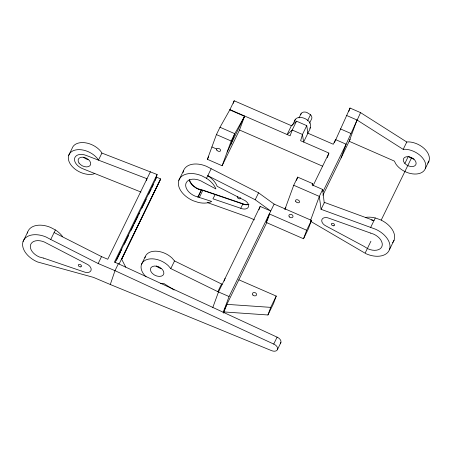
<?xml version="1.0" encoding="UTF-8"?>
<svg xmlns="http://www.w3.org/2000/svg" width="452" height="452" viewBox="0 0 452 452"><rect width="100%" height="100%" fill="white"/><g stroke="black" fill="none" stroke-linecap="round" stroke-linejoin="round"><path stroke-width="0.68" d="M294.715 121.181L295.122 119.791A8.554 5.503 26 0 1 299.173 117.475L301.168 117.497A8.554 5.503 26 0 1 307.219 119.933C312.456 123.198 310.919 128.775 307.705 133.001M155.245 180.139L157.121 174.512L101.909 153.07L101.48 152.29A17.103 11.006 26 0 0 85.123 142.759A17.103 11.006 26 0 0 72.139 148.324L68.698 155.386M280.901 342.514L277.534 349.424A5.345 3.441 26 0 1 271.511 350.616L110.288 284.506L114.989 270.663L118.356 263.748L277.104 337.158A5.345 3.441 26 0 1 280.449 343.288M146.335 180.721L147.007 178.738L86.603 155.584A10.549 6.791 26 0 0 74.721 157.934A10.549 6.791 26 0 0 82.224 168.506L141.001 192.06M115.028 262.635L156.68 177.195L160.596 178.902L121.515 259.73M268.053 218.412L269.177 215.333M244.656 116.034L239.532 130.018L222.13 165.743L207.383 159.319L216.429 134.589L220.005 127.261L229.802 109.881L234.204 100.779L291.404 125.696L296.529 121.192L306.761 125.65L307.919 133.204L303.614 142.03L302.461 134.481L306.761 125.65M233.277 103.327L234.204 100.779M222.13 165.743L231.187 141.018L234.763 133.685L244.555 116.305L229.802 109.881M230.735 144.691L234.763 133.685L220.005 127.261M212.813 307.467L218.502 291.935L260.182 206.417L270.748 211.016L255.205 199.744L207.784 175.692A20.396 13.125 26 0 1 217.192 186.337L245.165 200.665A6.91 4.447 26 0 1 248.487 206.745A6.91 4.447 26 0 1 242.396 208.835L212.954 198.823L215.305 194.349M224.141 281.02L225.096 278.404M258.985 209.683L260.182 206.417M223.096 312.767L229.068 296.54L274.115 204.101L258.572 192.829L206.451 166.302A20.396 13.125 26 0 0 183.077 172.54M223.537 313.129L226.887 304.354L266.957 222.214M284.918 209.327L293.721 185.252L297.687 177.116L312.722 183.659L312.247 184.958M296.501 180.365L297.687 177.116M224.107 311.948L267.951 314.976L270.731 307.366L276.234 296.083L238.888 279.816M276.234 296.083L273.454 303.676L267.951 314.976M327.299 157.646L328.734 153.725M334.384 142.759L350.029 108.039L360.566 112.633L406.777 142.013L408.749 141.894A17.103 11.006 26 0 1 425.569 149.906A17.103 11.006 26 0 1 427.818 163.11M306.659 230.237L269.33 213.926L266.211 222.457L303.535 238.763L306.659 230.237L311.468 220.373L274.115 204.101M310.524 220.469L319.31 196.4L322.677 189.484L312.117 184.885L312.722 183.659M311.468 220.373L308.349 228.898L303.535 238.763M324.242 202.925L322.677 189.484M341.107 157.906L346.113 144.194L360.566 112.633M356.984 119.989L349.204 141.295L394.336 161.076L395.952 164.144A17.103 11.006 26 0 0 416.868 173.963A17.103 11.006 26 0 0 424.71 161.279A17.103 11.006 26 0 0 405.161 149.25L403.195 149.369L356.984 119.989L346.486 115.413M348.848 111.265L350.029 108.039M267.629 219.542L267.827 219.028L266.211 222.457M110.288 284.506L93.462 277.375L37.561 261.968A20.396 13.125 26 0 1 23.058 241.537L27.702 232.006M277.534 349.424A5.345 3.441 26 0 0 273.731 344.074L114.989 270.663L98.163 263.527L50.743 239.481L55.387 229.949L50.68 227.469A20.396 13.125 26 0 0 27.408 233.125M101.909 153.07L98.463 160.132L98.039 159.353A17.103 11.006 26 0 0 75.812 149.928A17.103 11.006 26 0 0 70.789 164.737A17.103 11.006 26 0 0 93.016 174.161L94.801 173.545M98.163 263.527L101.53 256.617L107.757 259.25L150.448 171.681M157.121 174.512L114.429 262.081L118.356 263.748M116.548 260.171L120.571 251.917M121.187 250.651L121.808 249.38M124.283 244.3L128.617 235.413M131.091 230.339L133.566 225.26M134.182 223.989L138.205 215.74M138.826 214.468L139.442 213.197M141.922 208.118L146.25 199.236M148.725 194.157L151.205 189.077M151.821 187.806L153.369 184.636M119.158 263.923L160.596 178.902M121.379 259.691L160.115 180.195M178.822 180.371A20.396 13.125 26 0 1 201.801 175.834L206.507 178.314A20.396 13.125 26 0 1 215.915 188.953L203.106 182.116A12.639 8.13 26 0 0 186.393 182.427A12.639 8.13 26 0 0 194.936 196.055L211.677 201.439A20.396 13.125 26 0 1 198.321 202.434L193.326 200.801A20.396 13.125 26 0 1 178.822 180.371L183.467 170.839M141.499 264.409L145.228 256.759M207.383 159.319L208.604 156.81M206.507 178.314L211.152 168.782M197.874 197.015L201.23 190.128M198.032 197.066L201.389 190.179L202.795 190.371L244.475 204.57A6.91 4.447 26 0 0 248.995 204.236M199.439 197.253L202.795 190.371M227.153 152.03L244.555 116.305M229.068 296.54L217.836 291.67L170.799 268.59L174.528 260.945L171.997 258.013A17.103 11.006 26 0 0 155.539 251.171A17.103 11.006 26 0 0 144.917 257.877M240.752 208.299L242.831 204.033M255.205 199.744L258.572 192.829M291.404 125.696L287.105 134.521L292.224 130.023L296.529 121.192M292.433 125.306L295.263 119.492M298.992 117.921L301.083 113.633M217.836 291.67L221.565 284.02L222.226 284.291M307.518 120.831L310.507 114.706L306.693 112.356A5.893 3.791 26 0 0 300.8 114.588M309.513 123.226L311.603 118.932A5.893 3.791 26 0 0 310.507 114.706M224.022 310.236L226.887 304.354L270.731 307.366M284.986 209.355L285.901 207.474M312.999 185.851L328.971 153.075L300.62 140.725L302.461 134.481L292.224 130.023L290.099 135.826L229.904 109.604M322.965 191.676L346.113 144.194L335.542 139.589L333.277 144.25L307.919 133.204M322.892 195.258L350.193 139.193M310.891 221.48L365.99 253.713A20.396 13.125 26 0 0 389.398 249.798A20.396 13.125 26 0 0 375.606 229.237L321.067 209.304L324.44 202.389L373.996 220.587A20.396 13.125 26 0 0 371.487 220.073M273.731 344.074L277.104 337.158M403.195 149.369L406.777 142.013M370.629 227.503L375.273 217.971L380.251 219.706A20.396 13.125 26 0 1 392.635 242.634M404.873 163.471A6.842 4.401 26 0 1 408.433 156.725A6.842 4.401 26 0 1 415.817 164.714A6.842 4.401 26 0 1 404.873 163.471L408.156 156.725M365.306 252.741L370.922 241.221M381.245 220.039L411.744 157.454M425.366 168.46L428.954 161.104M389.398 249.798L394.048 240.266M309.778 128.244L310.394 127.487M198.292 189.168L201.389 190.179M207.57 202.654L248.764 217.339L254.527 219.853M340.384 128.888L350.927 133.476M239.532 130.018L322.666 166.223M216.429 134.589L231.187 141.018M211.903 146.957L216.638 149.019M293.721 185.252L319.31 196.4L321.067 209.304M174.528 260.945L221.565 284.02M54.116 232.565L101.53 256.617M50.743 239.481L46.036 237.001A20.396 13.125 26 0 0 23.058 241.537M174.139 290.014L163.827 283.489L161.703 283.619A17.103 11.006 26 0 1 160.341 283.506M170.799 268.59L168.274 265.663A17.103 11.006 26 0 0 145.493 260.137A17.103 11.006 26 0 0 146.041 276.793M121.548 259.019L125.718 267.121M161.048 268.522A7.17 4.616 26 0 1 156.222 265.917M365.691 217.406A20.396 13.125 26 0 1 375.273 217.971M414.009 159.11A6.842 4.401 26 0 1 408.845 156.511M240.571 197.643A1.712 1.102 26 0 1 239.888 198.801L239.509 198.829A1.712 1.102 26 0 1 237.938 198.162L237.667 197.857A1.712 1.102 26 0 1 237.848 196.49M189.586 179.896A12.21 7.853 26 0 0 198.383 188.908L202.784 190.072L242.871 203.756A6.481 4.17 26 0 0 247.476 204.377M198.292 189.168A12.639 8.13 26 0 1 189.185 179.845M88.01 159.601A6.707 4.317 26 0 1 83.496 157.166M55.387 229.949A20.396 13.125 26 0 1 62.692 236.741M80.772 266.855L80.388 266.883A1.712 1.102 26 0 1 78.817 266.217L78.546 265.912A1.712 1.102 26 0 1 79.049 264.431A1.712 1.102 26 0 1 81.27 265.375A1.712 1.102 26 0 1 80.772 266.855M333.785 225.768L333.401 225.785A1.712 1.102 26 0 1 331.836 225.09L331.582 224.78A1.712 1.102 26 0 1 332.152 223.333A1.712 1.102 26 0 1 334.356 224.316A1.712 1.102 26 0 1 333.785 225.768M43.663 258.126L39.262 256.956A12.21 7.853 26 0 1 30.583 244.73A12.21 7.853 26 0 1 44.336 242.012L86.439 263.878A6.481 4.17 26 0 1 91.05 270.364A6.481 4.17 26 0 1 83.75 271.805L43.663 258.126M370.696 233.113L329.344 218.361A6.481 4.17 26 0 0 321.909 219.604A6.481 4.17 26 0 0 326.293 226.136L363.99 246.34L367.917 248.798A12.21 7.853 26 0 0 381.929 246.459A12.21 7.853 26 0 0 373.674 234.153L370.696 233.113M158.748 266.878L156.997 266.29A7.17 4.616 26 0 0 150.866 271.381A7.17 4.616 26 0 0 161.624 276.065A7.17 4.616 26 0 0 160.392 267.77L158.748 266.878M216.875 150.183A2.136 1.379 26 0 0 220.361 151.03A2.136 1.379 26 0 0 218.548 148.397A2.136 1.379 26 0 0 216.875 150.183M295.823 201.558A2.136 1.373 26 0 0 299.309 202.406A2.136 1.373 26 0 0 297.495 199.773A2.136 1.373 26 0 0 295.823 201.558M289.337 216.892A2.136 1.633 20.1 0 0 292.896 216.898A2.136 1.633 20.1 0 0 290.579 214.344A2.136 1.633 20.1 0 0 289.337 216.892M252.911 295.043A2.136 1.633 20.1 0 0 256.47 295.049A2.136 1.633 20.1 0 0 254.154 292.495A2.136 1.633 20.1 0 0 252.911 295.043M79.021 163.031A6.707 4.317 26 0 0 89.959 165.681A6.707 4.317 26 0 0 84.264 157.426A6.707 4.317 26 0 0 79.021 163.031"/></g></svg>
